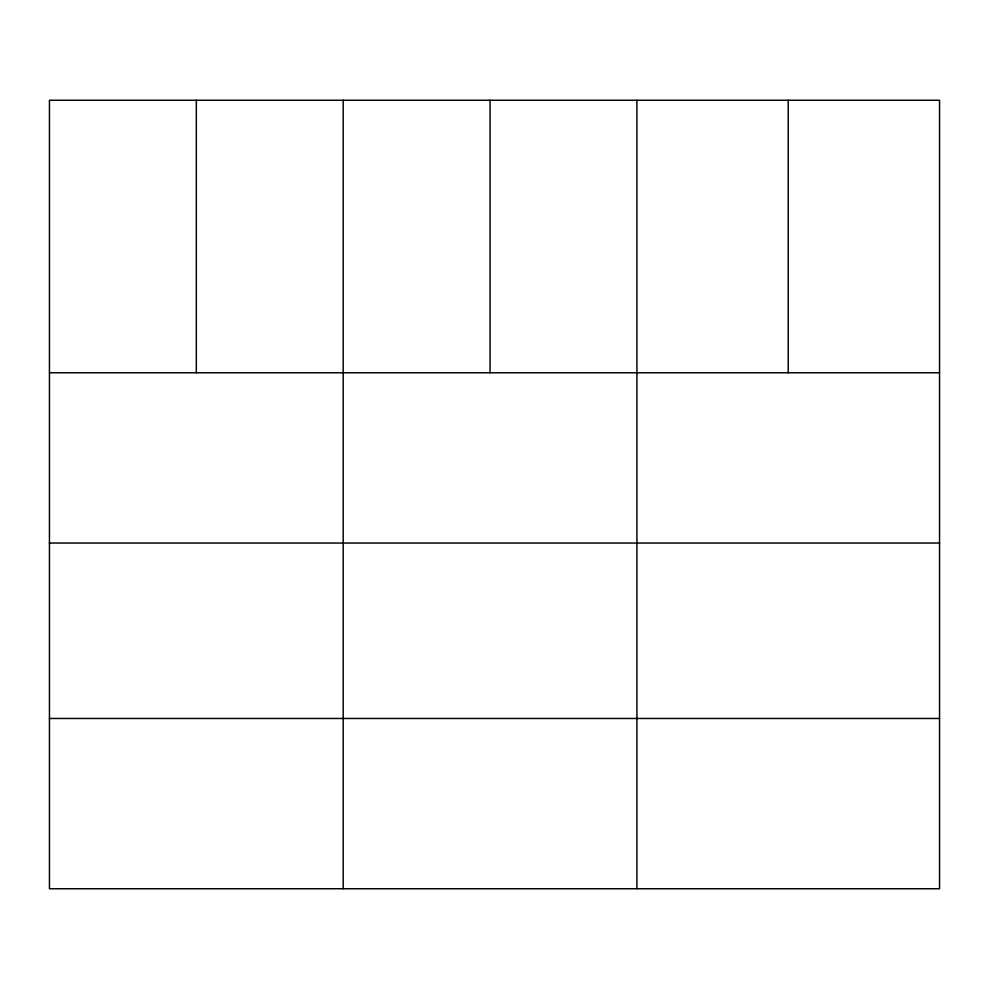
<?xml version="1.0" encoding="UTF-8"?>
<svg xmlns="http://www.w3.org/2000/svg" width="989" height="989" viewBox="0 0 989 989"><rect width="100%" height="100%" fill="white"/><g stroke="black" fill="none" stroke-linecap="round" stroke-linejoin="round"><path stroke-width="1.48" d="M939.55 543.048L939.55 100.26L49.45 100.26L49.45 888.74L939.55 888.74L939.55 543.048L49.45 543.048M49.45 372.779L939.55 372.779M49.45 718.471L939.55 718.471M788.233 100.26L788.233 372.779M636.916 100.26L636.916 888.74M490.05 100.26L490.05 372.779M343.183 100.26L343.183 888.74M196.317 100.26L196.317 372.779"/></g></svg>
